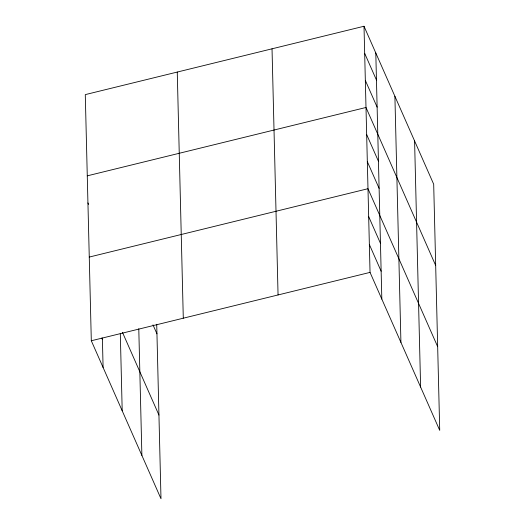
<?xml version="1.0" encoding="UTF-8"?>
<svg xmlns="http://www.w3.org/2000/svg" width="525" height="525" viewBox="0 0 525 525"><rect width="100%" height="100%" fill="white"/><g stroke="black" fill="none" stroke-linecap="round" stroke-linejoin="round"><path stroke-width="0.79" d="M364.009 26.25L370.04 272.39L439.72 430.382L433.689 184.242L364.009 26.25L85.28 94.618L91.311 340.758L160.991 498.75L156.719 324.279M87.268 175.842L365.997 107.474L435.678 265.473M89.257 257.066L367.986 188.705L437.673 346.697M91.311 340.758L370.04 272.39M364.672 53.327L376.458 80.049M365.334 80.404L377.121 107.126M366.66 134.551L378.446 161.28M367.323 161.628L379.109 188.35M368.668 216.602L380.454 243.324M369.351 244.493L381.143 271.222M152.998 324.87L156.955 333.834M87.931 202.919L88.587 204.402M122.45 332.318L158.944 415.065M101.758 338.1L102.414 339.583M414.586 140.923L420.617 387.063M394.898 96.292L400.929 342.438M375.795 52.972L381.826 299.119M272.029 48.812L278.06 294.952M177.26 72.056L183.291 318.196M138.784 328.742L141.888 455.431M120.31 333.487L122.2 410.799M102.375 337.995L103.097 367.48"/></g></svg>
